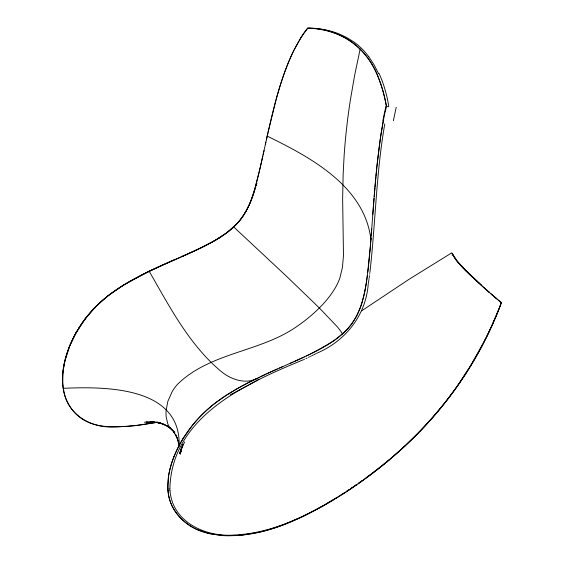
<?xml version="1.0" encoding="UTF-8"?>
<svg xmlns="http://www.w3.org/2000/svg" width="564" height="564" viewBox="0 0 564 564"><rect width="100%" height="100%" fill="white"/><g stroke="black" fill="none" stroke-linecap="round" stroke-linejoin="round"><path stroke-width="0.85" d="M181.763 447.879L181.213 451.165L181.192 449.543M371.211 235.646L371.718 228.935M373.354 207.073L372.776 214.701M370.654 242.739L370.992 238.452M373.431 206.114L374.031 198.443M374.186 196.526L374.905 187.854M370.47 245.002L369.829 252.531M63.182 372.451L63.429 369.921M374.989 186.888L375.857 177.195M181.143 449.254L180.91 451.799L181.545 447.534L180.276 454.203L181.312 449.473M369.765 253.285L369.166 259.666M375.948 176.222L376.815 167.438M369.124 260.046L368.37 267.174M376.914 166.458L380.46 137.736M63.027 370.929L62.724 383.929M368.285 267.928L367.784 272.052M369.963 271.918C375.553 222.653 376.181 172.824 384.796 123.897M63.076 370.499C64.67 357.759 69.196 345.535 75.252 334.276M369.815 273.054L369.864 272.673M369.674 274.189L369.723 273.808M367.298 275.796L367.347 275.422M369.476 275.697L369.216 277.58M367.199 276.543L367.094 277.291M63.647 368.221L64.049 365.662M366.931 278.412L366.988 278.038M369.053 278.715L369.11 278.334M366.769 279.532L366.826 279.159M368.948 279.469L368.37 283.241M380.608 136.735L383.337 120.625M366.663 280.28L366.713 279.906M168.565 475.938L167.846 488.53M366.544 281.027L366.255 282.895M168.629 475.522C173.867 446.455 192.204 420.892 215.279 403.034M366.135 283.636L365.888 285.13M368.243 283.995C365.951 315.417 345.394 341.093 316.785 353.254M365.824 285.504L364.936 290.319M64.12 365.232L64.62 362.659M364.866 290.693L363.914 295.141M64.712 362.222L65.1 360.502M264.037 150.539L263.148 154.585M265.425 144.172C272.49 112.617 279.434 80.504 293.463 51.169M265.87 142.142L261.71 161.043M276.233 99.06C283.29 74.11 291.602 48.849 307.824 28.2C326.916 28.834 346.472 35.25 360.177 48.99L354.58 75.646L350.279 100.54A754.153 534.757 -45.1 0 0 344.167 155.086L343.152 173.832L342.651 198.683L343.469 255.584L342.468 267.188L339.993 277.558A47.587 33.741 -45.1 0 1 335.538 287.428C328.615 299.336 318.773 309.255 308.226 317.976A118.905 84.311 -45.1 0 1 298.25 325.506C261.555 352.183 210.562 351.844 177.498 384.324A35.363 25.077 -45.1 0 0 172.196 391.564L167.853 401.335L166.105 410.599A48.257 34.221 -45.1 0 0 166.161 416.796L167.741 423.649A33.001 23.399 -45.1 0 0 170.081 427.787L174.875 432.151M266.384 139.794L267.921 132.871M262.845 155.939L259.165 172.027M261.477 162.065L260.462 166.514M268.111 132.025L276.015 99.877M260.3 167.205L255.295 187.065M363.829 295.515L361.778 303.27M258.996 172.725L257.804 177.582M65.205 360.065L69.647 346.218L76.175 332.598M257.72 177.935L256.549 182.468M256.458 182.821C252.7 198.02 247.06 213.559 235.815 224.902M256.944 183.025L256.747 183.737M255.196 187.417L254.152 190.984M256.338 185.161L256.127 185.873M255.809 186.945L255.598 187.664M254.04 191.344L252.905 194.932M255.161 189.102L254.935 189.821M361.665 303.636L360.579 306.936M254.59 190.907L254.357 191.633M67.701 351.224C63.605 363.061 61.328 375.821 63.231 388.314C105.186 386.453 181.206 386.396 179.148 446.11M254.117 192.359L253.878 193.085M252.785 195.292L251.657 198.549M253.511 194.185L253.257 194.911M252.996 195.645L252.735 196.378M179.648 453.378L182.771 444.672L179.648 453.378L184.576 441.979M360.452 307.302L356.709 315.967L351.739 323.863M251.53 198.916C248.294 207.982 243.585 216.647 236.972 223.689M173.874 456.875C169.461 468.233 166.655 480.584 168.241 492.809M252.334 197.485L252.059 198.225M501.086 303.291L501.459 302.304L499.944 306.238M251.777 198.965L251.34 200.072M500.649 304.779L497.998 311.109M499.5 307.718L495.544 317.335M251.191 200.446L250.268 202.68M497.603 312.068L491.794 325.858M495.206 317.793L491.364 326.803M250.106 203.054L249.781 203.801M249.612 204.175L246.249 210.873L242.245 217.21M490.927 327.747L491.434 326.323M490.997 327.268C473.57 365.987 449.071 401.469 419.468 431.904M490.497 328.685L486.006 338.026M293.837 50.393L300.57 38.267M485.618 338.485L483.263 343.109M482.784 344.026L470.545 365.747L457.439 385.797M75.259 334.311L76.408 332.182M76.203 332.612L77.367 330.518M76.443 332.189L76.887 331.35M76.93 331.343L78.107 329.277M76.084 332.816L85.093 319.083M77.423 330.504L78.615 328.452M78.184 329.242L78.868 328.044M78.692 328.41L79.122 327.635M78.953 327.994L79.383 327.219M79.214 327.578L79.898 326.408M79.482 327.162L80.166 325.999M182.806 439.011L192.176 425.644A91.939 63.069 -44 0 1 208.32 408.794M80.01 326.337L80.694 325.188M80.278 325.921L81.23 324.378M80.821 325.104L81.505 323.976M81.371 324.279L82.055 323.172M81.646 323.877L82.612 322.375M82.21 323.059L82.894 321.974M456.84 386.65C432.116 421.83 401.004 452.3 366.283 477.574M82.781 322.248L83.458 321.184M83.063 321.847L84.318 319.999M83.641 321.043L84.903 319.217M84.522 319.844L85.784 318.054M85.115 319.055C96.289 303.693 111.637 291.884 128.028 282.536M351.492 324.187L346.952 329.58L341.826 334.537A56.858 38.571 -43 0 1 338.308 337.491M86.017 317.877L96.211 306.259L107.724 296.015M236.612 223.964L233.249 227.299M418.742 432.651L405.269 445.786L390.45 458.892M235.421 225.198L233.877 226.707M344.759 331.822L334.868 340.014L320.733 348.749M232.939 227.581L229.393 230.648M208.299 408.766C221.8 396.986 237.479 388.053 253.455 380.08M389.654 459.561L380.82 466.773M228.737 231.177L230.281 229.985A56.858 42.032 -47.5 0 0 233.736 226.989M229.322 230.775L228.406 231.437M380.002 467.415L371.049 474.317M228.674 231.289L227.736 231.959M108.112 295.712L123.445 285.144M228.349 231.543L227.073 232.474M338.287 337.462L333.613 340.896M227.701 232.051L226.735 232.728M215.667 402.731L225.332 395.921L236.535 389.068M227.038 232.551L225.381 233.729M370.245 474.916L365.62 478.328M226.714 232.798L225.713 233.531M365.521 478.138L364.739 478.702M363.561 479.555L363.949 479.273M364.055 479.463L362.878 480.309M225.381 233.771L222.992 235.407M362.032 480.655L358.02 483.489M362.109 480.866L361.348 481.409M225.05 234.011L223.337 235.174M360.184 482.234L358.965 483.094M356.377 484.638L354.044 486.246M356.448 484.857L355.249 485.682M354.474 486.217L352.535 487.543M333.275 341.128L330.532 342.954M223.365 235.188L220.926 236.788M361.658 310.834L409.203 279.208L451.764 252.848L454.556 257.826L457.679 261.978A66.714 6.021 39.6 0 0 465.864 270.833M353.276 486.774L350.533 488.635M352.147 487.811L345.845 492.027M223.027 235.414L220.58 237.014M348.968 489.686L346.62 491.244M344.667 492.52L345.062 492.266M345.062 492.541L343.878 493.31M343.885 493.035L340.339 495.312M343.483 493.563L341.502 494.839M220.235 237.24L220.989 236.767M219.882 237.465L220.644 236.993M330.187 343.173L327.409 344.907M219.537 237.684L220.298 237.211M340.318 495.601L340.712 495.347M219.184 237.902L219.96 237.43M339.154 496.059L339.549 495.812M216.738 239.411L226.947 232.622L236.549 224.141A47.016 34.524 -47.5 0 0 242.21 217.218M338.329 496.856L338.724 496.602M218.839 238.121L219.615 237.648M337.97 496.806L338.365 496.56M337.138 497.603L337.533 497.349M219.269 237.86L218.141 238.558M337.18 497.3L324.096 505.111M218.924 238.078L217.789 238.769M335.947 498.343L336.341 498.097M334.748 499.077L324.378 505.238M123.861 284.89L146.21 272.701M217.443 238.988L218.233 238.501M217.542 238.924L215.688 240.031M327.064 345.119L308.621 354.925M216.851 239.34L215.335 240.243M452.102 255.111L452.955 254.604L456.558 260.589L464.137 269.063M212.663 241.759L217.866 238.727M258.481 379.579L258.897 379.332M257.635 380.08L258.065 379.826M214.983 240.447L215.808 239.961M257.198 380.333L255.4 381.377M215.462 240.158L214.278 240.856M215.11 240.363L212.163 242.055M254.949 381.638L249.443 384.761M128.444 282.296L132.195 280.188M236.951 388.829L242.421 385.79M323.574 505.696L303.799 516.088M323.299 505.57C296.065 520.903 266.208 533.537 234.603 535.003C208.179 537.316 176.081 524.238 170.688 495.65A63.661 45.247 -41 0 1 170.25 493.084L169.975 490.44M214.426 240.757L202.73 246.954L187.311 254.117M211.803 242.252L202.899 246.933M212.311 241.949L209.145 243.669M248.597 385.226L231.578 394.137M132.618 279.955L140.605 275.726M320.38 348.94L316.827 350.829M242.844 385.557L248.343 382.66M208.786 243.859L204.887 245.876M316.474 351.012L315.762 351.379M248.773 382.441L268.901 372.755L298.532 359.606M141.028 275.507L141.867 275.077M259.433 377.168C247.441 385.057 232.037 380.178 221.617 371.852C189.426 345.147 169.715 306.929 149.178 271.249L146.661 272.482M315.05 351.746L312.907 352.831M316.066 353.621L313.908 354.714M142.079 274.971L142.911 274.548M204.528 246.052L200.615 247.991M143.334 274.344L144.18 273.921M144.391 273.815L145.265 273.378M202.18 247.286L193.931 251.241M312.195 353.184L311.116 353.713M313.189 355.073L312.111 355.602M145.484 273.272L146.386 272.828M254.35 379.635L256.867 378.409M146.612 272.722L147.486 272.292M230.288 394.765L230.718 394.56M311.032 356.131L311.391 355.954M147.902 272.088L148.67 271.721M149.178 271.249L151.751 270.015M148.91 271.601L149.749 271.199M310.313 356.476L309.594 356.829M200.255 248.16L196.688 249.859M150.109 271.023L155.847 268.323M310.383 354.072L294.937 361.214M307.542 355.44L307.902 355.271M308.508 357.343L308.875 357.174M303.39 516.279L283.015 524.971M260.427 376.696L265.841 374.158M152.068 269.867L157.807 267.181M306.463 355.954L306.823 355.785M307.07 358.027L305.991 358.535M195.969 250.19L191.626 252.186M303.961 357.125L304.32 356.963M156.2 268.154L156.912 267.829M193.565 251.41L192.839 251.748M304.193 359.374L304.553 359.205M157.264 267.667L158.336 267.174M158.167 267.019L163.2 264.735M158.695 267.005L159.415 266.68M192.472 251.918L188.862 253.56M266.913 373.664L271.228 371.704M302.523 357.795L299.251 359.282M303.467 359.705C246.052 383.421 171.442 416.422 169.877 488.889M159.774 266.518L160.853 266.025M161.212 265.863L163.363 264.89M163.715 264.727L164.434 264.403M191.267 252.348C160.007 266.469 126.872 278.764 100.843 301.839A91.939 67.236 -46.4 0 0 85.058 319.062M188.503 253.722L187.784 254.047M271.947 371.38L277.333 368.969M164.794 264.241L168.382 262.641M187.424 254.209L183.822 255.816M164.279 264.248L168.96 262.168M168.742 262.479L169.461 262.161M169.82 261.999L173.409 260.413M182.383 256.451L178.795 258.037M182.743 256.296L183.462 255.971M186.233 254.597L181.911 256.493M169.679 261.851L174.001 259.948M173.768 260.258L174.487 259.941M174.847 259.778L178.435 258.199M279.49 368.017L282.726 366.586M293.139 362.01L290.263 363.279M282.606 525.119L276.48 527.284M276.071 527.418L270.283 529.244M269.867 529.37L264.128 530.964M263.712 531.069L258.361 532.36M257.952 532.451L242.167 535.067M155.269 422.647L157.892 422.14M157.504 422.203L134.881 425.679L118.257 426.835M154.832 422.732L141.049 424.932L127.542 426.363M147.035 421.914L144.469 422.309M341.826 334.537L342.341 333.853L341.692 332.464L337.589 327.113L319.351 307.951L285.906 275.69L233.715 226.961M153.02 421.914L149.848 422.337L153.951 421.851M146.64 422.718L153.577 421.9M241.752 535.109L237.232 535.511M153.359 421.794L146.386 422.161L156.51 422.26M127.133 426.391L113.956 426.863M236.817 535.539L227.757 535.793M117.862 426.842C105.778 427.061 92.75 425.883 82.33 419.087M113.575 426.856C90.903 428.316 67.208 414.138 63.647 390.648M227.348 535.786L223.266 535.631M309.312 28.249L307.824 28.2C339.916 27.544 369.039 49.315 379.036 79.277C382.089 87.131 384.317 95.295 385.917 103.564C387.2 107.294 385.05 110.96 384.542 114.654C381.976 126.914 380.122 139.315 378.578 151.751C374.658 183.871 372.839 216.188 370.188 248.421C367.023 274.365 367.171 303.369 350.723 325.188A47.016 32.085 -43 0 1 344.78 331.836M222.865 535.603L209.293 533.643L197.012 529.49M154.042 422.147L151.603 421.957L159.457 422.803L157.144 422.542M152.668 421.773L162.707 423.67L158.428 422.76M388.251 106.8L386.439 106.427C382.688 85.587 375.307 64.374 360.177 48.99M156.355 422.182L164.032 424.382L160.063 422.993L167.332 426.003L163.701 424.255L170.356 428.139M196.66 529.328C182.743 523.039 171.167 510.448 168.608 495.086M267.195 136.128C310.616 157.335 364.323 186.049 370.922 239.347M82.062 418.911C70.838 411.6 64.12 398.72 62.872 385.557M168.678 427.096L167.12 425.919L172.887 430.692M500.162 301.754L500.571 302.107M500.987 302.459L501.403 302.812C471.61 383.675 411.981 451.249 339.14 496.348L339.126 496.355C299.837 520.361 252.51 544.197 205.254 532.571C186.007 527.333 169.024 510.758 167.952 490.116M498.921 300.697L499.746 301.402M498.097 299.992L498.505 300.344M495.636 297.877L497.272 299.287M494.818 297.179L495.227 297.531M494.043 296.509L496.496 298.617M493.599 296.128L494.008 296.474M492.386 295.078L491.582 294.38M491.611 294.394L493.437 295.98M492.795 295.423L493.197 295.776M491.188 294.027L490.384 293.329M488.403 291.595L489.192 292.286L486.443 289.868M487.613 290.904L482.601 286.456M484.892 288.5L483.743 287.478M481.423 284.989L465.286 269.923L455.472 259.165M481.473 285.447L482.22 286.117M480.725 284.771L481.099 285.109M479.985 284.101L479.245 283.438M478.258 282.536L479.901 284.03M477.708 282.035L474.035 278.658M473.027 277.714L464.623 269.564M170.159 427.879L174.833 433.497L173.705 431.855L177.307 438.143L175.566 434.4L178.146 441.133L177.526 439.053L179.204 446.103M368.863 56.795L374.115 64.853L378.613 73.694M479.287 283.459A66.714 6.021 39.6 0 1 466.132 271.101M382.885 120.703A121.591 54.743 -73.9 0 1 385.973 106.392M173.952 456.875A96.127 66.305 -43.9 0 1 182.877 439.032M300.45 38.225A121.591 95.817 -0.6 0 1 307.634 28.101M67.638 351.224A96.127 69.95 -46.5 0 1 76.02 332.795M63.732 390.605A66.34 46.17 -50.8 0 1 63.323 388.272M168.657 495.065A66.34 47.559 -39.7 0 1 168.305 492.781M393.418 120.689A114.577 27.848 -76.7 0 1 396.238 107.315M379.015 73.32A167.705 114.64 -64.2 0 1 388.815 106.469M169.926 490.461A70.091 49.928 -40.7 0 1 169.82 488.91M501.001 302.304A99.856 10.554 39.2 0 1 480.429 284.517M456.572 259.99A99.856 9.581 39.1 0 1 452.215 253.208M309.326 28.179A167.712 115.197 -64.9 0 1 338.407 33.657L346.522 37.393L354.129 42.131A131.264 90.078 -63.6 0 1 368.842 56.823M167.987 490.109A71.818 51.19 -40.7 0 1 167.889 488.523M62.914 385.536A71.818 50.436 -49.7 0 1 62.766 383.908"/></g></svg>
